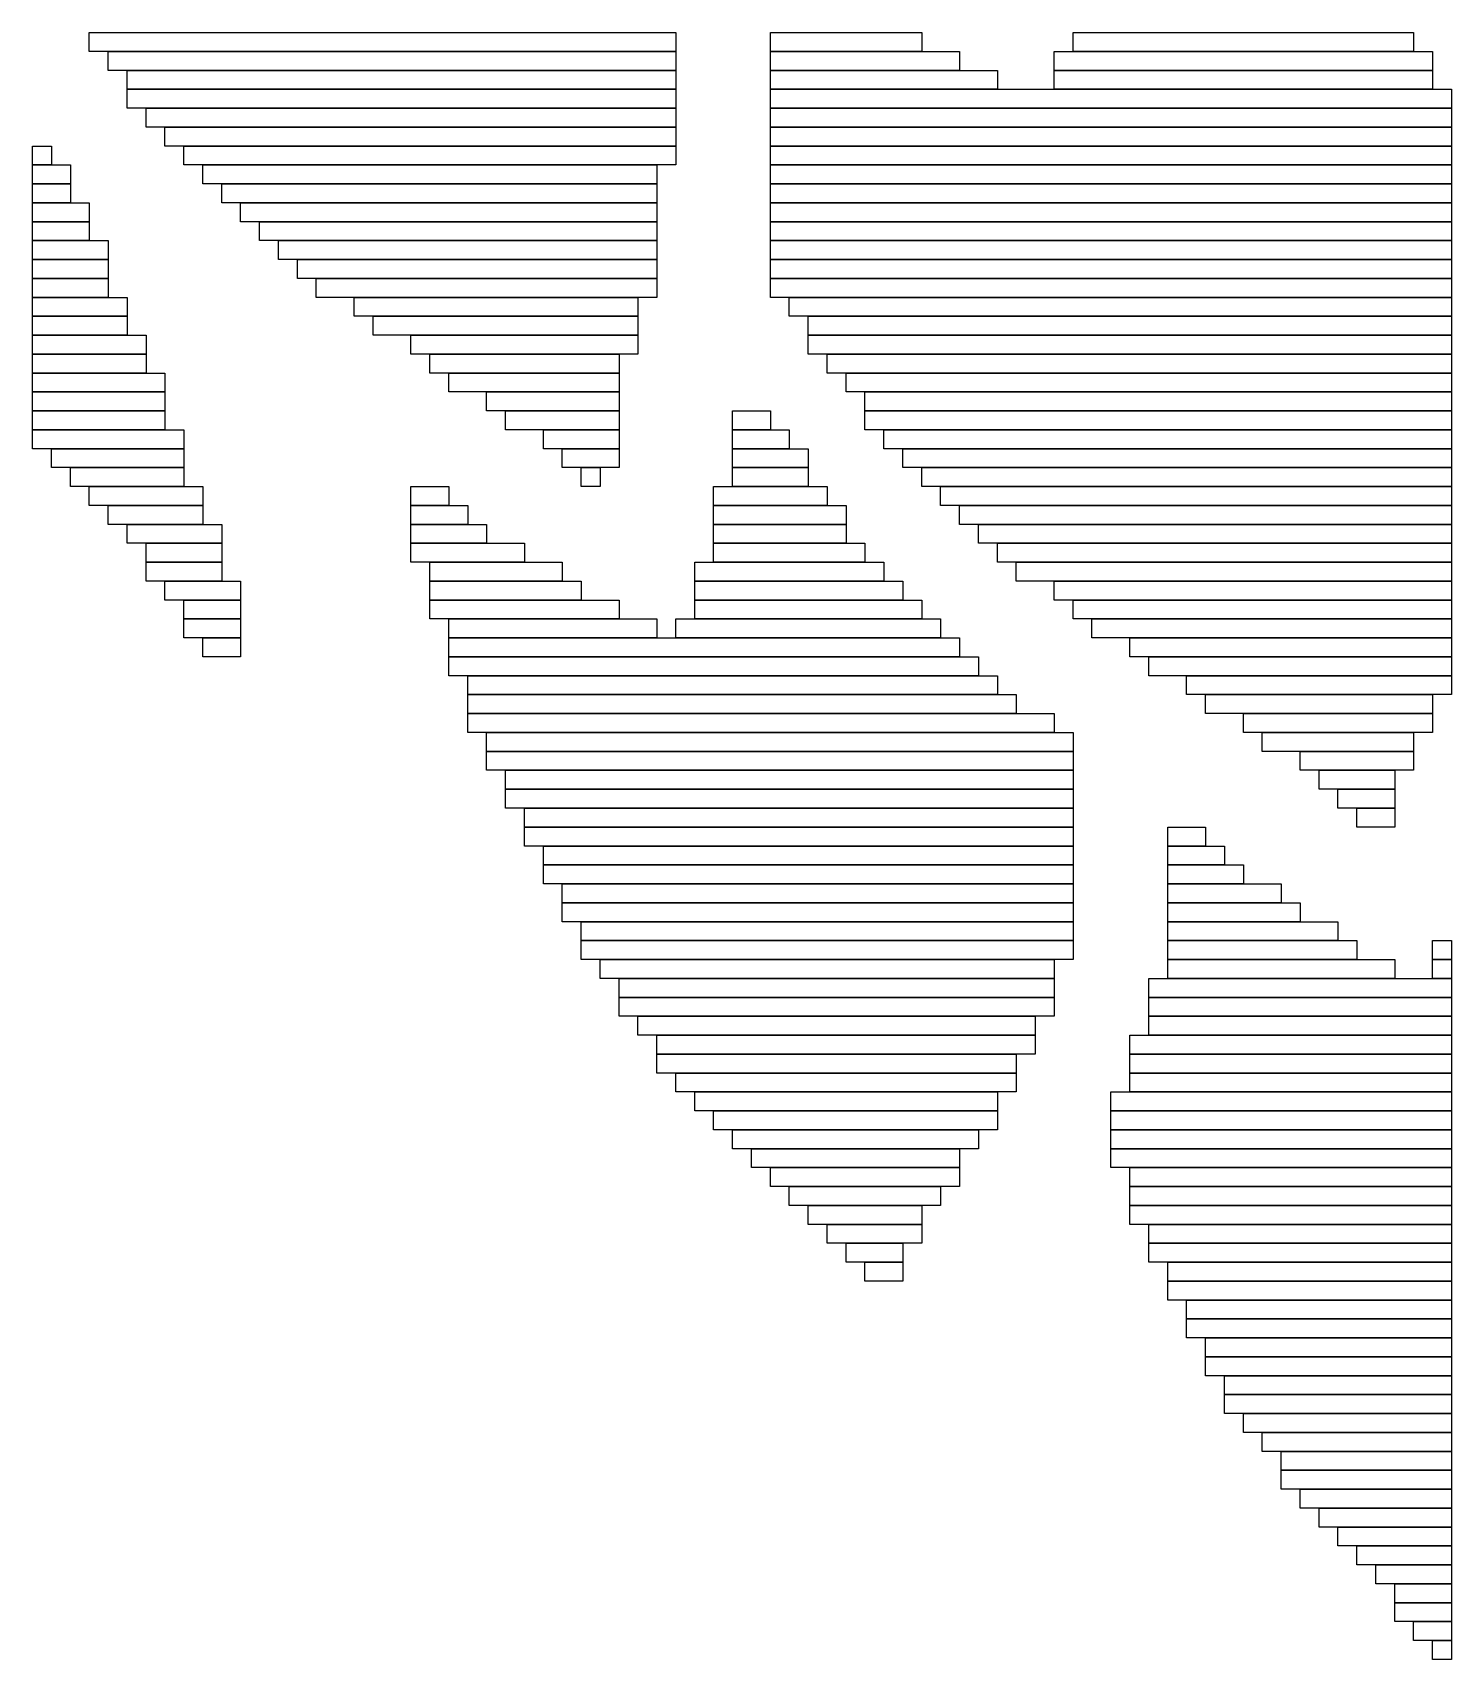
# Model space of a CAD drawing. Extents: x 474 to 549, y 469 to 555.
import ezdxf

# ---------------------------------------------------------------- set-up
doc = ezdxf.new("R2010")
doc.units = 0

msp = doc.modelspace()

# ---------------------------------------------------------------- linework, layer by layer
for p, q in [((477, 555), (508, 555)), ((477, 554), (477, 555)), ((508, 555), (508, 554)), ((513, 555), (521, 555)), ((513, 554), (513, 555)), ((521, 555), (521, 554)), ((529, 555), (547, 555)), ((529, 554), (529, 555)), ((547, 555), (547, 554)), ((508, 554), (477, 554)), ((478, 554), (508, 554)), ((478, 553), (478, 554)), ((508, 554), (508, 553)), ((521, 554), (513, 554)), ((513, 554), (523, 554)), ((513, 553), (513, 554)), ((523, 554), (523, 553)), ((528, 554), (548, 554)), ((528, 553), (528, 554)), ((547, 554), (529, 554)), ((548, 554), (548, 553)), ((508, 553), (478, 553)), ((479, 553), (508, 553)), ((479, 552), (479, 553)), ((508, 553), (508, 552)), ((523, 553), (513, 553)), ((513, 553), (525, 553)), ((513, 552), (513, 553)), ((525, 553), (525, 552)), ((548, 553), (528, 553)), ((528, 553), (548, 553)), ((528, 552), (528, 553)), ((548, 553), (548, 552)), ((508, 552), (479, 552)), ((479, 552), (508, 552)), ((479, 551), (479, 552)), ((508, 552), (508, 551)), ((525, 552), (513, 552)), ((513, 552), (549, 552)), ((513, 551), (513, 552)), ((548, 552), (528, 552)), ((549, 552), (549, 551)), ((508, 551), (479, 551)), ((480, 551), (508, 551)), ((480, 550), (480, 551)), ((508, 551), (508, 550)), ((549, 551), (513, 551)), ((513, 551), (549, 551)), ((513, 550), (513, 551)), ((549, 551), (549, 550)), ((508, 550), (480, 550)), ((481, 550), (508, 550)), ((481, 549), (481, 550)), ((508, 550), (508, 549)), ((549, 550), (513, 550)), ((513, 550), (549, 550)), ((513, 549), (513, 550)), ((549, 550), (549, 549)), ((474, 549), (475, 549)), ((474, 548), (474, 549)), ((475, 549), (475, 548)), ((508, 549), (481, 549)), ((482, 549), (508, 549)), ((482, 548), (482, 549)), ((508, 549), (508, 548)), ((549, 549), (513, 549)), ((513, 549), (549, 549)), ((513, 548), (513, 549)), ((549, 549), (549, 548)), ((475, 548), (474, 548)), ((474, 548), (476, 548)), ((474, 547), (474, 548)), ((476, 548), (476, 547)), ((508, 548), (482, 548)), ((483, 548), (507, 548)), ((483, 547), (483, 548)), ((507, 548), (507, 547)), ((549, 548), (513, 548)), ((513, 548), (549, 548)), ((513, 547), (513, 548)), ((549, 548), (549, 547)), ((476, 547), (474, 547)), ((474, 547), (476, 547)), ((474, 546), (474, 547)), ((476, 547), (476, 546)), ((507, 547), (483, 547)), ((484, 547), (507, 547)), ((484, 546), (484, 547)), ((507, 547), (507, 546)), ((549, 547), (513, 547)), ((513, 547), (549, 547)), ((513, 546), (513, 547)), ((549, 547), (549, 546)), ((476, 546), (474, 546)), ((474, 546), (477, 546)), ((474, 545), (474, 546)), ((477, 546), (477, 545)), ((507, 546), (484, 546)), ((485, 546), (507, 546)), ((485, 545), (485, 546)), ((507, 546), (507, 545)), ((549, 546), (513, 546)), ((513, 546), (549, 546)), ((513, 545), (513, 546)), ((549, 546), (549, 545)), ((477, 545), (474, 545)), ((474, 545), (477, 545)), ((474, 544), (474, 545)), ((477, 545), (477, 544)), ((507, 545), (485, 545)), ((486, 545), (507, 545)), ((486, 544), (486, 545)), ((507, 545), (507, 544)), ((549, 545), (513, 545)), ((513, 545), (549, 545)), ((513, 544), (513, 545)), ((549, 545), (549, 544)), ((477, 544), (474, 544)), ((474, 544), (478, 544)), ((474, 543), (474, 544)), ((478, 544), (478, 543)), ((507, 544), (486, 544)), ((487, 544), (507, 544)), ((487, 543), (487, 544)), ((507, 544), (507, 543)), ((549, 544), (513, 544)), ((513, 544), (549, 544)), ((513, 543), (513, 544)), ((549, 544), (549, 543)), ((478, 543), (474, 543)), ((474, 543), (478, 543)), ((474, 542), (474, 543)), ((478, 543), (478, 542)), ((507, 543), (487, 543)), ((488, 543), (507, 543)), ((488, 542), (488, 543)), ((507, 543), (507, 542)), ((549, 543), (513, 543)), ((513, 543), (549, 543)), ((513, 542), (513, 543)), ((549, 543), (549, 542)), ((478, 542), (474, 542)), ((474, 542), (478, 542)), ((474, 541), (474, 542)), ((478, 542), (478, 541)), ((507, 542), (488, 542)), ((489, 542), (507, 542)), ((489, 541), (489, 542)), ((507, 542), (507, 541)), ((549, 542), (513, 542)), ((513, 542), (549, 542)), ((513, 541), (513, 542)), ((549, 542), (549, 541)), ((478, 541), (474, 541)), ((474, 541), (479, 541)), ((474, 540), (474, 541)), ((479, 541), (479, 540)), ((507, 541), (489, 541)), ((491, 541), (506, 541)), ((491, 540), (491, 541)), ((506, 541), (506, 540)), ((549, 541), (513, 541)), ((514, 541), (549, 541)), ((514, 540), (514, 541)), ((549, 541), (549, 540)), ((479, 540), (474, 540)), ((474, 540), (479, 540)), ((474, 539), (474, 540)), ((479, 540), (479, 539)), ((506, 540), (491, 540)), ((492, 540), (506, 540)), ((492, 539), (492, 540)), ((506, 540), (506, 539)), ((549, 540), (514, 540)), ((515, 540), (549, 540)), ((515, 539), (515, 540)), ((549, 540), (549, 539)), ((479, 539), (474, 539)), ((474, 539), (480, 539)), ((474, 538), (474, 539)), ((480, 539), (480, 538)), ((506, 539), (492, 539)), ((494, 539), (506, 539)), ((494, 538), (494, 539)), ((506, 539), (506, 538)), ((549, 539), (515, 539)), ((515, 539), (549, 539)), ((515, 538), (515, 539)), ((549, 539), (549, 538)), ((480, 538), (474, 538)), ((474, 538), (480, 538)), ((474, 537), (474, 538)), ((480, 538), (480, 537)), ((506, 538), (494, 538)), ((495, 538), (505, 538)), ((495, 537), (495, 538)), ((505, 538), (505, 537)), ((549, 538), (515, 538)), ((516, 538), (549, 538)), ((516, 537), (516, 538)), ((549, 538), (549, 537)), ((480, 537), (474, 537)), ((474, 537), (481, 537)), ((474, 536), (474, 537)), ((481, 537), (481, 536)), ((505, 537), (495, 537)), ((496, 537), (505, 537)), ((496, 536), (496, 537)), ((505, 537), (505, 536)), ((549, 537), (516, 537)), ((517, 537), (549, 537)), ((517, 536), (517, 537)), ((549, 537), (549, 536)), ((481, 536), (474, 536)), ((474, 536), (481, 536)), ((474, 535), (474, 536)), ((481, 536), (481, 535)), ((505, 536), (496, 536)), ((498, 536), (505, 536)), ((498, 535), (498, 536)), ((505, 536), (505, 535)), ((549, 536), (517, 536)), ((518, 536), (549, 536)), ((518, 535), (518, 536)), ((549, 536), (549, 535)), ((481, 535), (474, 535)), ((474, 535), (481, 535)), ((474, 534), (474, 535)), ((481, 535), (481, 534)), ((505, 535), (498, 535)), ((499, 535), (505, 535)), ((499, 534), (499, 535)), ((505, 535), (505, 534)), ((511, 535), (513, 535)), ((511, 534), (511, 535)), ((513, 535), (513, 534)), ((549, 535), (518, 535)), ((518, 535), (549, 535)), ((518, 534), (518, 535)), ((549, 535), (549, 534)), ((481, 534), (474, 534)), ((474, 534), (482, 534)), ((474, 533), (474, 534)), ((482, 534), (482, 533)), ((505, 534), (499, 534)), ((501, 534), (505, 534)), ((501, 533), (501, 534)), ((505, 534), (505, 533)), ((513, 534), (511, 534)), ((511, 534), (514, 534)), ((511, 533), (511, 534)), ((514, 534), (514, 533)), ((549, 534), (518, 534)), ((519, 534), (549, 534)), ((519, 533), (519, 534)), ((549, 534), (549, 533)), ((482, 533), (474, 533)), ((475, 533), (482, 533)), ((475, 532), (475, 533)), ((482, 533), (482, 532)), ((505, 533), (501, 533)), ((502, 533), (505, 533)), ((502, 532), (502, 533)), ((505, 533), (505, 532)), ((514, 533), (511, 533)), ((511, 533), (515, 533)), ((511, 532), (511, 533)), ((515, 533), (515, 532)), ((549, 533), (519, 533)), ((520, 533), (549, 533)), ((520, 532), (520, 533)), ((549, 533), (549, 532)), ((482, 532), (475, 532)), ((476, 532), (482, 532)), ((476, 531), (476, 532)), ((482, 532), (482, 531)), ((505, 532), (502, 532)), ((503, 532), (504, 532)), ((503, 531), (503, 532)), ((504, 532), (504, 531)), ((515, 532), (511, 532)), ((511, 532), (515, 532)), ((511, 531), (511, 532)), ((515, 532), (515, 531)), ((549, 532), (520, 532)), ((521, 532), (549, 532)), ((521, 531), (521, 532)), ((549, 532), (549, 531)), ((482, 531), (476, 531)), ((477, 531), (483, 531)), ((477, 530), (477, 531)), ((483, 531), (483, 530)), ((494, 531), (496, 531)), ((494, 530), (494, 531)), ((496, 531), (496, 530)), ((504, 531), (503, 531)), ((510, 531), (516, 531)), ((510, 530), (510, 531)), ((515, 531), (511, 531)), ((516, 531), (516, 530)), ((549, 531), (521, 531)), ((522, 531), (549, 531)), ((522, 530), (522, 531)), ((549, 531), (549, 530)), ((483, 530), (477, 530)), ((478, 530), (483, 530)), ((478, 529), (478, 530)), ((483, 530), (483, 529)), ((496, 530), (494, 530)), ((494, 530), (497, 530)), ((494, 529), (494, 530)), ((497, 530), (497, 529)), ((516, 530), (510, 530)), ((510, 530), (517, 530)), ((510, 529), (510, 530)), ((517, 530), (517, 529)), ((549, 530), (522, 530)), ((523, 530), (549, 530)), ((523, 529), (523, 530)), ((549, 530), (549, 529)), ((483, 529), (478, 529)), ((479, 529), (484, 529)), ((479, 528), (479, 529)), ((484, 529), (484, 528)), ((497, 529), (494, 529)), ((494, 529), (498, 529)), ((494, 528), (494, 529)), ((498, 529), (498, 528)), ((517, 529), (510, 529)), ((510, 529), (517, 529)), ((510, 528), (510, 529)), ((517, 529), (517, 528)), ((549, 529), (523, 529)), ((524, 529), (549, 529)), ((524, 528), (524, 529)), ((549, 529), (549, 528)), ((484, 528), (479, 528)), ((480, 528), (484, 528)), ((480, 527), (480, 528)), ((484, 528), (484, 527)), ((498, 528), (494, 528)), ((494, 528), (500, 528)), ((494, 527), (494, 528)), ((500, 528), (500, 527)), ((517, 528), (510, 528)), ((510, 528), (518, 528)), ((510, 527), (510, 528)), ((518, 528), (518, 527)), ((549, 528), (524, 528)), ((525, 528), (549, 528)), ((525, 527), (525, 528)), ((549, 528), (549, 527)), ((484, 527), (480, 527)), ((480, 527), (484, 527)), ((480, 526), (480, 527)), ((484, 527), (484, 526)), ((500, 527), (494, 527)), ((495, 527), (502, 527)), ((495, 526), (495, 527)), ((502, 527), (502, 526)), ((509, 527), (519, 527)), ((509, 526), (509, 527)), ((518, 527), (510, 527)), ((519, 527), (519, 526)), ((549, 527), (525, 527)), ((526, 527), (549, 527)), ((526, 526), (526, 527)), ((549, 527), (549, 526)), ((484, 526), (480, 526)), ((481, 526), (485, 526)), ((481, 525), (481, 526)), ((485, 526), (485, 525)), ((502, 526), (495, 526)), ((495, 526), (503, 526)), ((495, 525), (495, 526)), ((503, 526), (503, 525)), ((519, 526), (509, 526)), ((509, 526), (520, 526)), ((509, 525), (509, 526)), ((520, 526), (520, 525)), ((549, 526), (526, 526)), ((528, 526), (549, 526)), ((528, 525), (528, 526)), ((549, 526), (549, 525)), ((485, 525), (481, 525)), ((482, 525), (485, 525)), ((482, 524), (482, 525)), ((485, 525), (485, 524)), ((503, 525), (495, 525)), ((495, 525), (505, 525)), ((495, 524), (495, 525)), ((505, 525), (505, 524)), ((520, 525), (509, 525)), ((509, 525), (521, 525)), ((509, 524), (509, 525)), ((521, 525), (521, 524)), ((549, 525), (528, 525)), ((529, 525), (549, 525)), ((529, 524), (529, 525)), ((549, 525), (549, 524)), ((485, 524), (482, 524)), ((482, 524), (485, 524)), ((482, 523), (482, 524)), ((485, 524), (485, 523)), ((505, 524), (495, 524)), ((496, 524), (507, 524)), ((496, 523), (496, 524)), ((507, 524), (507, 523)), ((508, 524), (522, 524)), ((508, 523), (508, 524)), ((521, 524), (509, 524)), ((522, 524), (522, 523)), ((549, 524), (529, 524)), ((530, 524), (549, 524)), ((530, 523), (530, 524)), ((549, 524), (549, 523)), ((485, 523), (482, 523)), ((483, 523), (485, 523)), ((483, 522), (483, 523)), ((485, 523), (485, 522)), ((507, 523), (496, 523)), ((496, 523), (523, 523)), ((496, 522), (496, 523)), ((522, 523), (508, 523)), ((523, 523), (523, 522)), ((549, 523), (530, 523)), ((532, 523), (549, 523)), ((532, 522), (532, 523)), ((549, 523), (549, 522)), ((485, 522), (483, 522)), ((523, 522), (496, 522)), ((496, 522), (524, 522)), ((496, 521), (496, 522)), ((524, 522), (524, 521)), ((549, 522), (532, 522)), ((533, 522), (549, 522)), ((533, 521), (533, 522)), ((549, 522), (549, 521)), ((524, 521), (496, 521)), ((497, 521), (525, 521)), ((497, 520), (497, 521)), ((525, 521), (525, 520)), ((549, 521), (533, 521)), ((535, 521), (549, 521)), ((535, 520), (535, 521)), ((549, 521), (549, 520)), ((525, 520), (497, 520)), ((497, 520), (526, 520)), ((497, 519), (497, 520)), ((526, 520), (526, 519)), ((549, 520), (535, 520)), ((536, 520), (548, 520)), ((536, 519), (536, 520)), ((548, 520), (548, 519)), ((526, 519), (497, 519)), ((497, 519), (528, 519)), ((497, 518), (497, 519)), ((528, 519), (528, 518)), ((548, 519), (536, 519)), ((538, 519), (548, 519)), ((538, 518), (538, 519)), ((548, 519), (548, 518)), ((528, 518), (497, 518)), ((498, 518), (529, 518)), ((498, 517), (498, 518)), ((529, 518), (529, 517)), ((548, 518), (538, 518)), ((539, 518), (547, 518)), ((539, 517), (539, 518)), ((547, 518), (547, 517)), ((529, 517), (498, 517)), ((498, 517), (529, 517)), ((498, 516), (498, 517)), ((529, 517), (529, 516)), ((547, 517), (539, 517)), ((541, 517), (547, 517)), ((541, 516), (541, 517)), ((547, 517), (547, 516)), ((529, 516), (498, 516)), ((499, 516), (529, 516)), ((499, 515), (499, 516)), ((529, 516), (529, 515)), ((547, 516), (541, 516)), ((542, 516), (546, 516)), ((542, 515), (542, 516)), ((546, 516), (546, 515)), ((529, 515), (499, 515)), ((499, 515), (529, 515)), ((499, 514), (499, 515)), ((529, 515), (529, 514)), ((546, 515), (542, 515)), ((543, 515), (546, 515)), ((543, 514), (543, 515)), ((546, 515), (546, 514)), ((529, 514), (499, 514)), ((500, 514), (529, 514)), ((500, 513), (500, 514)), ((529, 514), (529, 513)), ((546, 514), (543, 514)), ((544, 514), (546, 514)), ((544, 513), (544, 514)), ((546, 514), (546, 513)), ((529, 513), (500, 513)), ((500, 513), (529, 513)), ((500, 512), (500, 513)), ((529, 513), (529, 512)), ((534, 513), (536, 513)), ((534, 512), (534, 513)), ((536, 513), (536, 512)), ((546, 513), (544, 513)), ((529, 512), (500, 512)), ((501, 512), (529, 512)), ((501, 511), (501, 512)), ((529, 512), (529, 511)), ((536, 512), (534, 512)), ((534, 512), (537, 512)), ((534, 511), (534, 512)), ((537, 512), (537, 511)), ((529, 511), (501, 511)), ((501, 511), (529, 511)), ((501, 510), (501, 511)), ((529, 511), (529, 510)), ((537, 511), (534, 511)), ((534, 511), (538, 511)), ((534, 510), (534, 511)), ((538, 511), (538, 510)), ((529, 510), (501, 510)), ((502, 510), (529, 510)), ((502, 509), (502, 510)), ((529, 510), (529, 509)), ((538, 510), (534, 510)), ((534, 510), (540, 510)), ((534, 509), (534, 510)), ((540, 510), (540, 509)), ((529, 509), (502, 509)), ((502, 509), (529, 509)), ((502, 508), (502, 509)), ((529, 509), (529, 508)), ((540, 509), (534, 509)), ((534, 509), (541, 509)), ((534, 508), (534, 509)), ((541, 509), (541, 508)), ((529, 508), (502, 508)), ((503, 508), (529, 508)), ((503, 507), (503, 508)), ((529, 508), (529, 507)), ((541, 508), (534, 508)), ((534, 508), (543, 508)), ((534, 507), (534, 508)), ((543, 508), (543, 507)), ((529, 507), (503, 507)), ((503, 507), (529, 507)), ((503, 506), (503, 507)), ((529, 507), (529, 506)), ((543, 507), (534, 507)), ((534, 507), (544, 507)), ((534, 506), (534, 507)), ((544, 507), (544, 506)), ((548, 507), (549, 507)), ((548, 506), (548, 507)), ((549, 507), (549, 506)), ((529, 506), (503, 506)), ((504, 506), (528, 506)), ((504, 505), (504, 506)), ((528, 506), (528, 505)), ((544, 506), (534, 506)), ((534, 506), (546, 506)), ((534, 505), (534, 506)), ((546, 506), (546, 505)), ((549, 506), (548, 506)), ((548, 506), (549, 506)), ((548, 505), (548, 506)), ((549, 506), (549, 505)), ((528, 505), (504, 505)), ((505, 505), (528, 505)), ((505, 504), (505, 505)), ((528, 505), (528, 504)), ((533, 505), (549, 505)), ((533, 504), (533, 505)), ((546, 505), (534, 505)), ((549, 505), (548, 505)), ((549, 505), (549, 504)), ((528, 504), (505, 504)), ((505, 504), (528, 504)), ((505, 503), (505, 504)), ((528, 504), (528, 503)), ((549, 504), (533, 504)), ((533, 504), (549, 504)), ((533, 503), (533, 504)), ((549, 504), (549, 503)), ((528, 503), (505, 503)), ((506, 503), (527, 503)), ((506, 502), (506, 503)), ((527, 503), (527, 502)), ((549, 503), (533, 503)), ((533, 503), (549, 503)), ((533, 502), (533, 503)), ((549, 503), (549, 502)), ((527, 502), (506, 502)), ((507, 502), (527, 502)), ((507, 501), (507, 502)), ((527, 502), (527, 501)), ((532, 502), (549, 502)), ((532, 501), (532, 502)), ((549, 502), (533, 502)), ((549, 502), (549, 501)), ((527, 501), (507, 501)), ((507, 501), (526, 501)), ((507, 500), (507, 501)), ((526, 501), (526, 500)), ((549, 501), (532, 501)), ((532, 501), (549, 501)), ((532, 500), (532, 501)), ((549, 501), (549, 500)), ((526, 500), (507, 500)), ((508, 500), (526, 500)), ((508, 499), (508, 500)), ((526, 500), (526, 499)), ((549, 500), (532, 500)), ((532, 500), (549, 500)), ((532, 499), (532, 500)), ((549, 500), (549, 499)), ((526, 499), (508, 499)), ((509, 499), (525, 499)), ((509, 498), (509, 499)), ((525, 499), (525, 498)), ((531, 499), (549, 499)), ((531, 498), (531, 499)), ((549, 499), (532, 499)), ((549, 499), (549, 498)), ((525, 498), (509, 498)), ((510, 498), (525, 498)), ((510, 497), (510, 498)), ((525, 498), (525, 497)), ((549, 498), (531, 498)), ((531, 498), (549, 498)), ((531, 497), (531, 498)), ((549, 498), (549, 497)), ((525, 497), (510, 497)), ((511, 497), (524, 497)), ((511, 496), (511, 497)), ((524, 497), (524, 496)), ((549, 497), (531, 497)), ((531, 497), (549, 497)), ((531, 496), (531, 497)), ((549, 497), (549, 496)), ((524, 496), (511, 496)), ((512, 496), (523, 496)), ((512, 495), (512, 496)), ((523, 496), (523, 495)), ((549, 496), (531, 496)), ((531, 496), (549, 496)), ((531, 495), (531, 496)), ((549, 496), (549, 495)), ((523, 495), (512, 495)), ((513, 495), (523, 495)), ((513, 494), (513, 495)), ((523, 495), (523, 494)), ((549, 495), (531, 495)), ((532, 495), (549, 495)), ((532, 494), (532, 495)), ((549, 495), (549, 494)), ((523, 494), (513, 494)), ((514, 494), (522, 494)), ((514, 493), (514, 494)), ((522, 494), (522, 493)), ((549, 494), (532, 494)), ((532, 494), (549, 494)), ((532, 493), (532, 494)), ((549, 494), (549, 493)), ((522, 493), (514, 493)), ((515, 493), (521, 493)), ((515, 492), (515, 493)), ((521, 493), (521, 492)), ((549, 493), (532, 493)), ((532, 493), (549, 493)), ((532, 492), (532, 493)), ((549, 493), (549, 492)), ((521, 492), (515, 492)), ((516, 492), (521, 492)), ((516, 491), (516, 492)), ((521, 492), (521, 491)), ((549, 492), (532, 492)), ((533, 492), (549, 492)), ((533, 491), (533, 492)), ((549, 492), (549, 491)), ((521, 491), (516, 491)), ((517, 491), (520, 491)), ((517, 490), (517, 491)), ((520, 491), (520, 490)), ((549, 491), (533, 491)), ((533, 491), (549, 491)), ((533, 490), (533, 491)), ((549, 491), (549, 490)), ((520, 490), (517, 490)), ((518, 490), (520, 490)), ((518, 489), (518, 490)), ((520, 490), (520, 489)), ((549, 490), (533, 490)), ((534, 490), (549, 490)), ((534, 489), (534, 490)), ((549, 490), (549, 489)), ((520, 489), (518, 489)), ((549, 489), (534, 489)), ((534, 489), (549, 489)), ((534, 488), (534, 489)), ((549, 489), (549, 488)), ((549, 488), (534, 488)), ((535, 488), (549, 488)), ((535, 487), (535, 488)), ((549, 488), (549, 487)), ((549, 487), (535, 487)), ((535, 487), (549, 487)), ((535, 486), (535, 487)), ((549, 487), (549, 486)), ((549, 486), (535, 486)), ((536, 486), (549, 486)), ((536, 485), (536, 486)), ((549, 486), (549, 485)), ((549, 485), (536, 485)), ((536, 485), (549, 485)), ((536, 484), (536, 485)), ((549, 485), (549, 484)), ((549, 484), (536, 484)), ((537, 484), (549, 484)), ((537, 483), (537, 484)), ((549, 484), (549, 483)), ((549, 483), (537, 483)), ((537, 483), (549, 483)), ((537, 482), (537, 483)), ((549, 483), (549, 482)), ((549, 482), (537, 482)), ((538, 482), (549, 482)), ((538, 481), (538, 482)), ((549, 482), (549, 481)), ((549, 481), (538, 481)), ((539, 481), (549, 481)), ((539, 480), (539, 481)), ((549, 481), (549, 480)), ((549, 480), (539, 480)), ((540, 480), (549, 480)), ((540, 479), (540, 480)), ((549, 480), (549, 479)), ((549, 479), (540, 479)), ((540, 479), (549, 479)), ((540, 478), (540, 479)), ((549, 479), (549, 478)), ((549, 478), (540, 478)), ((541, 478), (549, 478)), ((541, 477), (541, 478)), ((549, 478), (549, 477)), ((549, 477), (541, 477)), ((542, 477), (549, 477)), ((542, 476), (542, 477)), ((549, 477), (549, 476)), ((549, 476), (542, 476)), ((543, 476), (549, 476)), ((543, 475), (543, 476)), ((549, 476), (549, 475)), ((549, 475), (543, 475)), ((544, 475), (549, 475)), ((544, 474), (544, 475)), ((549, 475), (549, 474)), ((549, 474), (544, 474)), ((545, 474), (549, 474)), ((545, 473), (545, 474)), ((549, 474), (549, 473)), ((549, 473), (545, 473)), ((546, 473), (549, 473)), ((546, 472), (546, 473)), ((549, 473), (549, 472)), ((549, 472), (546, 472)), ((546, 472), (549, 472)), ((546, 471), (546, 472)), ((549, 472), (549, 471)), ((549, 471), (546, 471)), ((547, 471), (549, 471)), ((547, 470), (547, 471)), ((549, 471), (549, 470)), ((549, 470), (547, 470)), ((548, 470), (549, 470)), ((548, 469), (548, 470)), ((549, 470), (549, 469)), ((549, 469), (548, 469))]:
    msp.add_line(p, q)

doc.saveas('drawing.dxf')
